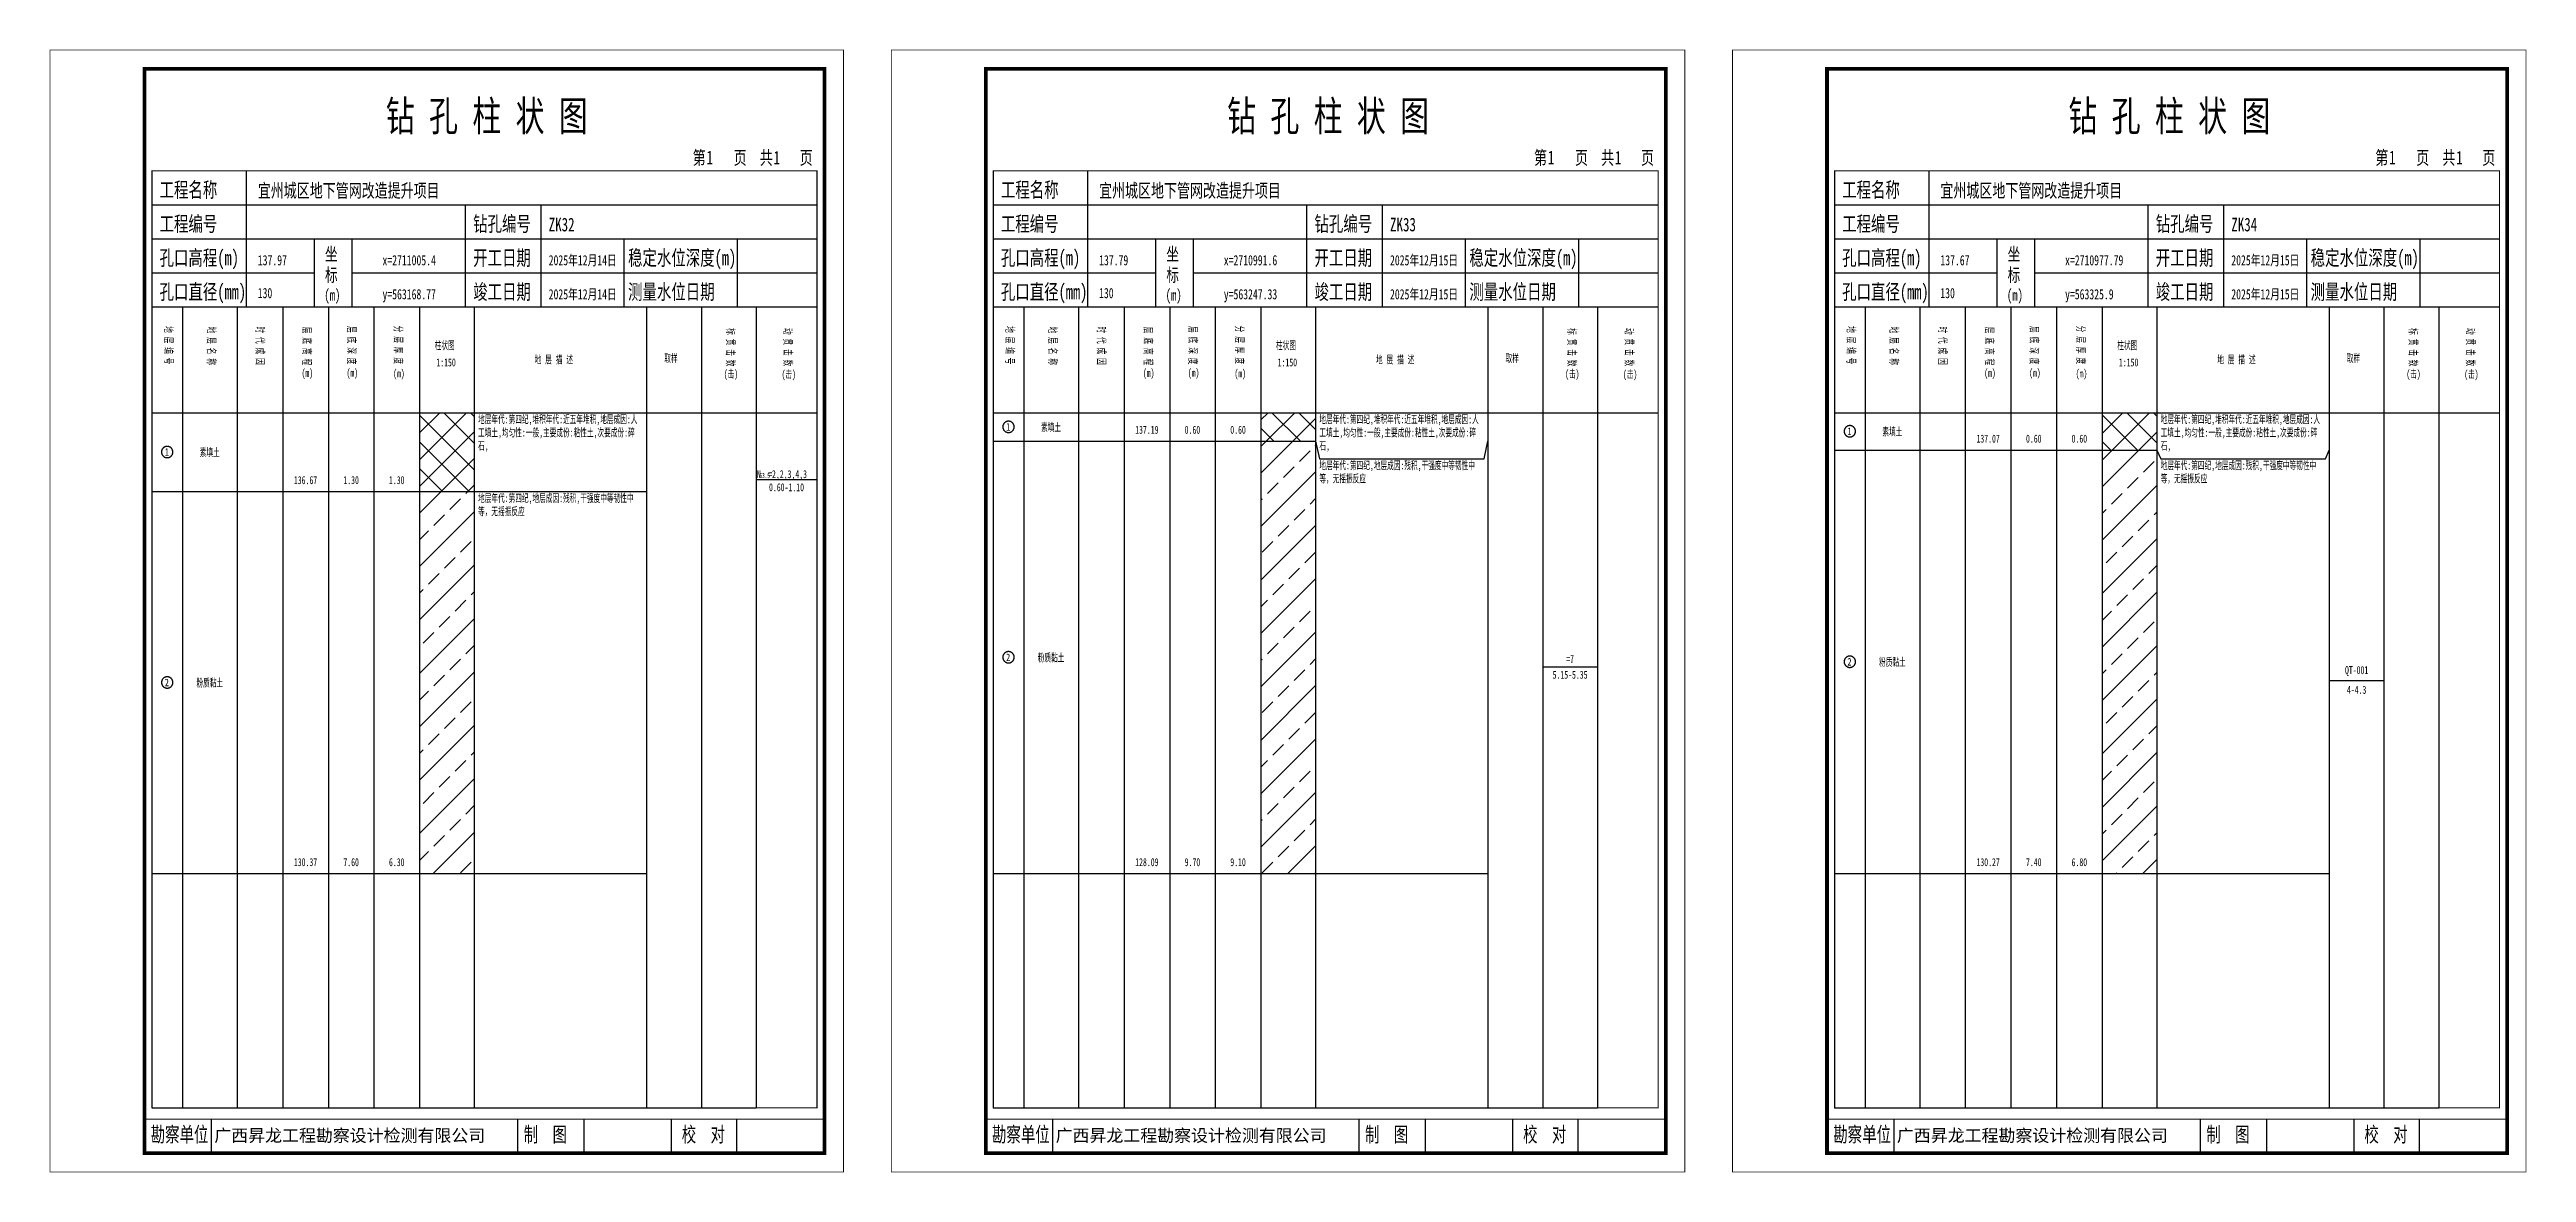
# Model space of a CAD drawing. Header units: millimetres. Extents: x 0 to 2711117, y 0 to 567555.
# Drawn here: x 65470 to 66125, y 0 to 297 of the extents above; entities that cross this region are included whole.
import ezdxf
from ezdxf.enums import TextEntityAlignment as Align

# ---------------------------------------------------------------- set-up
doc = ezdxf.new("R2010")
doc.units = ezdxf.units.MM
doc.layers.add('GICAD_POU_TEXTS', color=7, linetype='Continuous')
doc.layers.add('勘察点图例', color=7, linetype='Continuous')
doc.styles.add('HEAD_FONT', font='simfang.ttf', dxfattribs={"width": 0.6})
doc.styles.add('HEAD_FONT2', font='simfang.ttf', dxfattribs={"width": 0.6})
doc.styles.add('HT', font='simhei.ttf')
doc.styles.add('LZ_FONT', font='simfang.ttf', dxfattribs={"width": 0.7, "height": 8})
doc.styles.add('成果图图块', font='simfang.ttf', dxfattribs={"height": 2.5})
doc.styles.add('成果图表体', font='simfang.ttf', dxfattribs={"width": 0.6, "height": 2.1})
pattern_1 = [(45, (0, 0), (-3.5355339, 3.5355339), []), (135, (0, 0), (-3.5355339, -3.5355339), [])]
pattern_2 = [(45, (0, 0), (-7.0710678, 7.0710678), []), (45, (7.071, 0), (-7.0710678, 7.0710678), [4, -2])]

# ---------------------------------------------------------------- blocks, each defined once
blk = doc.blocks.new('ZK32')
for p, q in [((52, 229), (52, 265)), ((27, 256), (203, 256)), ((110, 229), (110, 256)), ((130, 229), (130, 256)), ((27, 247), (203, 247)), ((70, 229), (70, 247)), ((80, 229), (80, 247)), ((152, 229), (152, 247)), ((182, 229), (182, 247)), ((27, 238), (70, 238)), ((80, 238), (203, 238)), ((27, 229), (35.05, 229)), ((35.05, 229), (35.05, 17)), ((35.05, 229), (49.53, 229)), ((49.53, 229), (49.53, 17)), ((49.53, 229), (61.6, 229)), ((61.6, 229), (61.6, 17)), ((61.6, 229), (73.68, 229)), ((73.68, 229), (73.68, 17)), ((73.68, 229), (85.75, 229)), ((85.75, 229), (85.75, 17)), ((85.75, 229), (97.82, 229)), ((97.82, 229), (97.82, 17)), ((97.82, 229), (112.3, 229)), ((112.3, 229), (112.3, 17)), ((112.3, 229), (157.93, 229)), ((157.93, 229), (157.93, 17)), ((157.93, 229), (172.42, 229)), ((172.42, 229), (172.42, 17)), ((172.42, 229), (186.9, 229)), ((186.9, 229), (186.9, 17)), ((186.9, 229), (203, 229)), ((27, 201), (203, 201)), ((27, 17), (35.05, 17)), ((35.05, 17), (49.53, 17)), ((42.74, 4.95), (42.74, 13.95)), ((42.74, 4.95), (42.74, 13.95)), ((49.53, 17), (61.6, 17)), ((61.6, 17), (73.68, 17)), ((73.68, 17), (85.75, 17)), ((85.75, 17), (97.82, 17)), ((97.82, 17), (112.3, 17)), ((112.3, 17), (157.93, 17)), ((123.83, 4.95), (123.83, 13.95)), ((141.38, 4.95), (141.38, 13.95)), ((157.93, 17), (172.42, 17)), ((164.48, 4.95), (164.48, 13.95)), ((172.42, 17), (186.9, 17)), ((181.84, 4.95), (181.84, 13.95)), ((181.84, 4.95), (181.84, 13.95))]:
    blk.add_line(p, q)
for points, const_width in [([(0, 0), (210, 0), (210, 297), (0, 297)], 0.25), ([(25, 5), (205, 5), (205, 292), (25, 292)], 1), ([(27, 265), (203, 265), (203, 17), (27, 17)], 0.3)]:
    blk.add_lwpolyline(points, close=True, dxfattribs=dict(const_width=const_width))
at = {"const_width": 0.3}
for points in [[(27, 229), (203, 229)], [(25, 14), (205, 14)]]:
    blk.add_lwpolyline(points, dxfattribs=at)
at = {"style": 'LZ_FONT', "width": 0.7}
for s, height, p in [('钻 孔 柱 状 图', 8, (88.9, 275.54)), ('第', 3.6, (170.12, 266.7)), ('1', 3.6, (173.78, 266.75)), ('页', 3.6, (180.96, 266.7)), ('共', 3.6, (187.88, 266.7)), ('1', 3.6, (191.54, 266.7)), ('页', 3.6, (198.44, 266.7)), ('工程名称', 4, (29, 258)), ('宜州城区地下管网改造提升项目', 3.6, (55, 258)), ('工程编号', 4, (29, 249)), ('钻孔编号', 4, (112, 249)), ('ZK32', 3.6, (132, 249)), ('孔口高程(m)', 4, (29, 240)), ('137.97', 2.7, (55, 240)), ('坐', 3.5, (72.79, 241.24)), ('x=2711005.4', 2.7, (88, 240)), ('开工日期', 4, (112, 240)), ('2025年12月14日', 2.7, (132, 240)), ('稳定水位深度(m)', 4, (153, 240)), ('标', 3.5, (72.79, 235.7)), ('孔口直径(mm)', 4, (29, 231)), ('130', 2.7, (54.98, 231.31)), ('(m) ', 3, (72.59, 230.65)), ('y=563168.77', 2.7, (88, 231)), ('竣工日期', 4, (112, 231)), ('2025年12月14日', 2.7, (132, 231)), ('测量水位日期', 4, (153, 231)), ('勘察单位', 4, (26.65, 7.95)), ('制  图', 4, (125.4, 7.95)), ('校  对', 4, (167.22, 7.95))]:
    blk.add_text(s, height=height, dxfattribs=at).set_placement(p)
at = {"style": 'HT'}
blk.add_text('广西昇龙工程勘察设计检测有限公司', height=3.2865, dxfattribs=at).set_placement((43.48, 8.02))
at = {"char_height": 2.1, "width": 22.806, "attachment_point": 1, "rotation": 270, "style": 'HEAD_FONT'}
for s, insert in [('地 层 编 号', (32.46, 223.92)), ('地 层 名 称', (43.79, 223.76)), ('时 代 成 因', (56.67, 223.83)), ('层 底 高 程', (69.07, 223.71)), ('层 底 深 度', (80.9, 223.91)), ('分 层 厚 度', (93.26, 224.01)), ('标 贯 击 数', (181.21, 223.37)), ('动 贯 击 数', (196.38, 223.43))]:
    blk.add_mtext(s, dxfattribs=dict(at, insert=insert))
at = {"char_height": 2.1, "attachment_point": 1}
for s, insert, width, style in [('柱状图', (101.82, 219.87), 7.855, 'HEAD_FONT2'), ('地 层 描 述', (128.29, 216.11), 22.0781, 'HEAD_FONT2'), ('取样', (162.58, 216.44), 7.855, 'HEAD_FONT2'), ('(m)', (66.58, 212.56), 4.7944, 'HEAD_FONT'), ('(m)', (78.47, 212.61), 4.7944, 'HEAD_FONT'), ('(m)', (90.81, 212.43), 4.7944, 'HEAD_FONT'), ('1:150', (102.26, 215.36), 6.9223, 'HEAD_FONT2'), ('(击)', (178.33, 212.31), 7.855, 'HEAD_FONT2'), ('(击)', (193.64, 212.22), 7.855, 'HEAD_FONT2')]:
    blk.add_mtext(s, dxfattribs=dict(at, insert=insert, width=width, style=style))
blk = doc.blocks.new('ZK32_0')
at = {"color": 7}
blk.add_polyline3d([(-1.5, 0.02, 0), (-1.5, -0.06, 0), (-1.49, -0.13, 0), (-1.48, -0.2, 0), (-1.47, -0.28, 0), (-1.46, -0.35, 0), (-1.44, -0.42, 0), (-1.41, -0.49, 0), (-1.39, -0.56, 0), (-1.36, -0.63, 0), (-1.32, -0.69, 0), (-1.29, -0.76, 0), (-1.25, -0.82, 0), (-1.2, -0.88, 0), (-1.16, -0.94, 0), (-1.11, -0.99, 0), (-1.06, -1.04, 0), (-1.01, -1.1, 0), (-0.95, -1.14, 0), (-0.89, -1.19, 0), (-0.83, -1.23, 0), (-0.77, -1.27, 0), (-0.71, -1.31, 0), (-0.64, -1.34, 0), (-0.57, -1.37, 0), (-0.51, -1.4, 0), (-0.44, -1.42, 0), (-0.36, -1.44, 0), (-0.29, -1.46, 0), (-0.22, -1.47, 0), (-0.15, -1.48, 0), (-0.07, -1.48, 0), (0, -1.48, 0), (0.07, -1.48, 0), (0.15, -1.48, 0), (0.22, -1.47, 0), (0.29, -1.46, 0), (0.36, -1.44, 0), (0.44, -1.42, 0), (0.51, -1.4, 0), (0.57, -1.37, 0), (0.64, -1.34, 0), (0.71, -1.31, 0), (0.77, -1.27, 0), (0.83, -1.23, 0), (0.89, -1.19, 0), (0.95, -1.14, 0), (1.01, -1.1, 0), (1.06, -1.04, 0), (1.11, -0.99, 0), (1.16, -0.94, 0), (1.2, -0.88, 0), (1.25, -0.82, 0), (1.29, -0.76, 0), (1.32, -0.69, 0), (1.36, -0.63, 0), (1.39, -0.56, 0), (1.41, -0.49, 0), (1.44, -0.42, 0), (1.46, -0.35, 0), (1.47, -0.28, 0), (1.48, -0.2, 0), (1.49, -0.13, 0), (1.5, -0.06, 0), (1.5, 0.02, 0), (1.5, 0.09, 0), (1.49, 0.16, 0), (1.48, 0.24, 0), (1.47, 0.31, 0), (1.46, 0.38, 0), (1.44, 0.45, 0), (1.41, 0.52, 0), (1.39, 0.59, 0), (1.36, 0.66, 0), (1.32, 0.72, 0), (1.29, 0.79, 0), (1.25, 0.85, 0), (1.2, 0.91, 0), (1.16, 0.97, 0), (1.11, 1.02, 0), (1.06, 1.08, 0), (1.01, 1.13, 0), (0.95, 1.18, 0), (0.89, 1.22, 0), (0.83, 1.26, 0), (0.77, 1.3, 0), (0.71, 1.34, 0), (0.64, 1.37, 0), (0.57, 1.4, 0), (0.51, 1.43, 0), (0.44, 1.45, 0), (0.36, 1.47, 0), (0.29, 1.49, 0), (0.22, 1.5, 0), (0.15, 1.51, 0), (0.07, 1.51, 0), (0, 1.52, 0), (-0.07, 1.51, 0), (-0.15, 1.51, 0), (-0.22, 1.5, 0), (-0.29, 1.49, 0), (-0.36, 1.47, 0), (-0.44, 1.45, 0), (-0.51, 1.43, 0), (-0.57, 1.4, 0), (-0.64, 1.37, 0), (-0.71, 1.34, 0), (-0.77, 1.3, 0), (-0.83, 1.26, 0), (-0.89, 1.22, 0), (-0.95, 1.18, 0), (-1.01, 1.13, 0), (-1.06, 1.08, 0), (-1.11, 1.02, 0), (-1.16, 0.97, 0), (-1.2, 0.91, 0), (-1.25, 0.85, 0), (-1.29, 0.79, 0), (-1.32, 0.72, 0), (-1.36, 0.66, 0), (-1.39, 0.59, 0), (-1.41, 0.52, 0), (-1.44, 0.45, 0), (-1.46, 0.38, 0), (-1.47, 0.31, 0), (-1.48, 0.24, 0), (-1.49, 0.16, 0), (-1.5, 0.09, 0), (-1.5, 0.02, 0)], dxfattribs=at)
at = {"layer": 'GICAD_POU_TEXTS', "color": 7, "style": '成果图图块', "width": 0.7}
blk.add_text('1', height=2, dxfattribs=at).set_placement((-0.09, -0.99), align=Align.CENTER)
blk = doc.blocks.new('ZK32_1')
at = {"color": 7}
blk.add_polyline3d([(-1.5, 0.02, 0), (-1.5, -0.06, 0), (-1.49, -0.13, 0), (-1.48, -0.2, 0), (-1.47, -0.28, 0), (-1.46, -0.35, 0), (-1.44, -0.42, 0), (-1.41, -0.49, 0), (-1.39, -0.56, 0), (-1.36, -0.63, 0), (-1.32, -0.69, 0), (-1.29, -0.76, 0), (-1.25, -0.82, 0), (-1.2, -0.88, 0), (-1.16, -0.94, 0), (-1.11, -0.99, 0), (-1.06, -1.04, 0), (-1.01, -1.1, 0), (-0.95, -1.14, 0), (-0.89, -1.19, 0), (-0.83, -1.23, 0), (-0.77, -1.27, 0), (-0.71, -1.31, 0), (-0.64, -1.34, 0), (-0.57, -1.37, 0), (-0.51, -1.4, 0), (-0.44, -1.42, 0), (-0.36, -1.44, 0), (-0.29, -1.46, 0), (-0.22, -1.47, 0), (-0.15, -1.48, 0), (-0.07, -1.48, 0), (0, -1.48, 0), (0.07, -1.48, 0), (0.15, -1.48, 0), (0.22, -1.47, 0), (0.29, -1.46, 0), (0.36, -1.44, 0), (0.44, -1.42, 0), (0.51, -1.4, 0), (0.57, -1.37, 0), (0.64, -1.34, 0), (0.71, -1.31, 0), (0.77, -1.27, 0), (0.83, -1.23, 0), (0.89, -1.19, 0), (0.95, -1.14, 0), (1.01, -1.1, 0), (1.06, -1.04, 0), (1.11, -0.99, 0), (1.16, -0.94, 0), (1.2, -0.88, 0), (1.25, -0.82, 0), (1.29, -0.76, 0), (1.32, -0.69, 0), (1.36, -0.63, 0), (1.39, -0.56, 0), (1.41, -0.49, 0), (1.44, -0.42, 0), (1.46, -0.35, 0), (1.47, -0.28, 0), (1.48, -0.2, 0), (1.49, -0.13, 0), (1.5, -0.06, 0), (1.5, 0.02, 0), (1.5, 0.09, 0), (1.49, 0.16, 0), (1.48, 0.24, 0), (1.47, 0.31, 0), (1.46, 0.38, 0), (1.44, 0.45, 0), (1.41, 0.52, 0), (1.39, 0.59, 0), (1.36, 0.66, 0), (1.32, 0.72, 0), (1.29, 0.79, 0), (1.25, 0.85, 0), (1.2, 0.91, 0), (1.16, 0.97, 0), (1.11, 1.02, 0), (1.06, 1.08, 0), (1.01, 1.13, 0), (0.95, 1.18, 0), (0.89, 1.22, 0), (0.83, 1.26, 0), (0.77, 1.3, 0), (0.71, 1.34, 0), (0.64, 1.37, 0), (0.57, 1.4, 0), (0.51, 1.43, 0), (0.44, 1.45, 0), (0.36, 1.47, 0), (0.29, 1.49, 0), (0.22, 1.5, 0), (0.15, 1.51, 0), (0.07, 1.51, 0), (0, 1.52, 0), (-0.07, 1.51, 0), (-0.15, 1.51, 0), (-0.22, 1.5, 0), (-0.29, 1.49, 0), (-0.36, 1.47, 0), (-0.44, 1.45, 0), (-0.51, 1.43, 0), (-0.57, 1.4, 0), (-0.64, 1.37, 0), (-0.71, 1.34, 0), (-0.77, 1.3, 0), (-0.83, 1.26, 0), (-0.89, 1.22, 0), (-0.95, 1.18, 0), (-1.01, 1.13, 0), (-1.06, 1.08, 0), (-1.11, 1.02, 0), (-1.16, 0.97, 0), (-1.2, 0.91, 0), (-1.25, 0.85, 0), (-1.29, 0.79, 0), (-1.32, 0.72, 0), (-1.36, 0.66, 0), (-1.39, 0.59, 0), (-1.41, 0.52, 0), (-1.44, 0.45, 0), (-1.46, 0.38, 0), (-1.47, 0.31, 0), (-1.48, 0.24, 0), (-1.49, 0.16, 0), (-1.5, 0.09, 0), (-1.5, 0.02, 0)], dxfattribs=at)
at = {"layer": 'GICAD_POU_TEXTS', "color": 7, "style": '成果图图块', "width": 0.7}
blk.add_text('2', height=2, dxfattribs=at).set_placement((-0.09, -0.99), align=Align.CENTER)
blk = doc.blocks.new('ZK33')
for p, q in [((52, 229), (52, 265)), ((27, 256), (203, 256)), ((110, 229), (110, 256)), ((130, 229), (130, 256)), ((27, 247), (203, 247)), ((70, 229), (70, 247)), ((80, 229), (80, 247)), ((152, 229), (152, 247)), ((182, 229), (182, 247)), ((27, 238), (70, 238)), ((80, 238), (203, 238)), ((27, 229), (35.05, 229)), ((35.05, 229), (35.05, 17)), ((35.05, 229), (49.53, 229)), ((49.53, 229), (49.53, 17)), ((49.53, 229), (61.6, 229)), ((61.6, 229), (61.6, 17)), ((61.6, 229), (73.68, 229)), ((73.68, 229), (73.68, 17)), ((73.68, 229), (85.75, 229)), ((85.75, 229), (85.75, 17)), ((85.75, 229), (97.82, 229)), ((97.82, 229), (97.82, 17)), ((97.82, 229), (112.3, 229)), ((112.3, 229), (112.3, 17)), ((112.3, 229), (157.93, 229)), ((157.93, 229), (157.93, 17)), ((157.93, 229), (172.42, 229)), ((172.42, 229), (172.42, 17)), ((172.42, 229), (186.9, 229)), ((186.9, 229), (186.9, 17)), ((186.9, 229), (203, 229)), ((27, 201), (203, 201)), ((27, 17), (35.05, 17)), ((35.05, 17), (49.53, 17)), ((42.74, 4.95), (42.74, 13.95)), ((42.74, 4.95), (42.74, 13.95)), ((49.53, 17), (61.6, 17)), ((61.6, 17), (73.68, 17)), ((73.68, 17), (85.75, 17)), ((85.75, 17), (97.82, 17)), ((97.82, 17), (112.3, 17)), ((112.3, 17), (157.93, 17)), ((123.83, 4.95), (123.83, 13.95)), ((141.38, 4.95), (141.38, 13.95)), ((157.93, 17), (172.42, 17)), ((164.48, 4.95), (164.48, 13.95)), ((172.42, 17), (186.9, 17)), ((181.84, 4.95), (181.84, 13.95)), ((181.84, 4.95), (181.84, 13.95))]:
    blk.add_line(p, q)
for points, const_width in [([(0, 0), (210, 0), (210, 297), (0, 297)], 0.25), ([(25, 5), (205, 5), (205, 292), (25, 292)], 1), ([(27, 265), (203, 265), (203, 17), (27, 17)], 0.3)]:
    blk.add_lwpolyline(points, close=True, dxfattribs=dict(const_width=const_width))
at = {"const_width": 0.3}
for points in [[(27, 229), (203, 229)], [(25, 14), (205, 14)]]:
    blk.add_lwpolyline(points, dxfattribs=at)
at = {"style": 'LZ_FONT', "width": 0.7}
for s, height, p in [('钻 孔 柱 状 图', 8, (88.9, 275.54)), ('第', 3.6, (170.12, 266.7)), ('1', 3.6, (173.78, 266.75)), ('页', 3.6, (180.96, 266.7)), ('共', 3.6, (187.88, 266.7)), ('1', 3.6, (191.54, 266.7)), ('页', 3.6, (198.44, 266.7)), ('工程名称', 4, (29, 258)), ('宜州城区地下管网改造提升项目', 3.6, (55, 258)), ('工程编号', 4, (29, 249)), ('钻孔编号', 4, (112, 249)), ('ZK33', 3.6, (132, 249)), ('孔口高程(m)', 4, (29, 240)), ('137.79', 2.7, (55, 240)), ('坐', 3.5, (72.79, 241.24)), ('x=2710991.6', 2.7, (88, 240)), ('开工日期', 4, (112, 240)), ('2025年12月15日', 2.7, (132, 240)), ('稳定水位深度(m)', 4, (153, 240)), ('标', 3.5, (72.79, 235.7)), ('孔口直径(mm)', 4, (29, 231)), ('130', 2.7, (54.98, 231.31)), ('(m) ', 3, (72.59, 230.65)), ('y=563247.33', 2.7, (88, 231)), ('竣工日期', 4, (112, 231)), ('2025年12月15日', 2.7, (132, 231)), ('测量水位日期', 4, (153, 231)), ('勘察单位', 4, (26.65, 7.95)), ('制  图', 4, (125.4, 7.95)), ('校  对', 4, (167.22, 7.95))]:
    blk.add_text(s, height=height, dxfattribs=at).set_placement(p)
at = {"style": 'HT'}
blk.add_text('广西昇龙工程勘察设计检测有限公司', height=3.2865, dxfattribs=at).set_placement((43.48, 8.02))
at = {"char_height": 2.1, "width": 22.806, "attachment_point": 1, "rotation": 270, "style": 'HEAD_FONT'}
for s, insert in [('地 层 编 号', (32.46, 223.92)), ('地 层 名 称', (43.79, 223.76)), ('时 代 成 因', (56.67, 223.83)), ('层 底 高 程', (69.07, 223.71)), ('层 底 深 度', (80.9, 223.91)), ('分 层 厚 度', (93.26, 224.01)), ('标 贯 击 数', (181.21, 223.37)), ('动 贯 击 数', (196.38, 223.43))]:
    blk.add_mtext(s, dxfattribs=dict(at, insert=insert))
at = {"char_height": 2.1, "attachment_point": 1}
for s, insert, width, style in [('柱状图', (101.82, 219.87), 7.855, 'HEAD_FONT2'), ('地 层 描 述', (128.29, 216.11), 22.0781, 'HEAD_FONT2'), ('取样', (162.58, 216.44), 7.855, 'HEAD_FONT2'), ('(m)', (66.58, 212.56), 4.7944, 'HEAD_FONT'), ('(m)', (78.47, 212.61), 4.7944, 'HEAD_FONT'), ('(m)', (90.81, 212.43), 4.7944, 'HEAD_FONT'), ('1:150', (102.26, 215.36), 6.9223, 'HEAD_FONT2'), ('(击)', (178.33, 212.31), 7.855, 'HEAD_FONT2'), ('(击)', (193.64, 212.22), 7.855, 'HEAD_FONT2')]:
    blk.add_mtext(s, dxfattribs=dict(at, insert=insert, width=width, style=style))
blk = doc.blocks.new('ZK33_0')
at = {"color": 7}
blk.add_polyline3d([(-1.5, 0.02, 0), (-1.5, -0.06, 0), (-1.49, -0.13, 0), (-1.48, -0.2, 0), (-1.47, -0.28, 0), (-1.46, -0.35, 0), (-1.44, -0.42, 0), (-1.41, -0.49, 0), (-1.39, -0.56, 0), (-1.36, -0.63, 0), (-1.32, -0.69, 0), (-1.29, -0.76, 0), (-1.25, -0.82, 0), (-1.2, -0.88, 0), (-1.16, -0.94, 0), (-1.11, -0.99, 0), (-1.06, -1.04, 0), (-1.01, -1.1, 0), (-0.95, -1.14, 0), (-0.89, -1.19, 0), (-0.83, -1.23, 0), (-0.77, -1.27, 0), (-0.71, -1.31, 0), (-0.64, -1.34, 0), (-0.57, -1.37, 0), (-0.51, -1.4, 0), (-0.44, -1.42, 0), (-0.36, -1.44, 0), (-0.29, -1.46, 0), (-0.22, -1.47, 0), (-0.15, -1.48, 0), (-0.07, -1.48, 0), (0, -1.48, 0), (0.07, -1.48, 0), (0.15, -1.48, 0), (0.22, -1.47, 0), (0.29, -1.46, 0), (0.36, -1.44, 0), (0.44, -1.42, 0), (0.51, -1.4, 0), (0.57, -1.37, 0), (0.64, -1.34, 0), (0.71, -1.31, 0), (0.77, -1.27, 0), (0.83, -1.23, 0), (0.89, -1.19, 0), (0.95, -1.14, 0), (1.01, -1.1, 0), (1.06, -1.04, 0), (1.11, -0.99, 0), (1.16, -0.94, 0), (1.2, -0.88, 0), (1.25, -0.82, 0), (1.29, -0.76, 0), (1.32, -0.69, 0), (1.36, -0.63, 0), (1.39, -0.56, 0), (1.41, -0.49, 0), (1.44, -0.42, 0), (1.46, -0.35, 0), (1.47, -0.28, 0), (1.48, -0.2, 0), (1.49, -0.13, 0), (1.5, -0.06, 0), (1.5, 0.02, 0), (1.5, 0.09, 0), (1.49, 0.16, 0), (1.48, 0.24, 0), (1.47, 0.31, 0), (1.46, 0.38, 0), (1.44, 0.45, 0), (1.41, 0.52, 0), (1.39, 0.59, 0), (1.36, 0.66, 0), (1.32, 0.72, 0), (1.29, 0.79, 0), (1.25, 0.85, 0), (1.2, 0.91, 0), (1.16, 0.97, 0), (1.11, 1.02, 0), (1.06, 1.08, 0), (1.01, 1.13, 0), (0.95, 1.18, 0), (0.89, 1.22, 0), (0.83, 1.26, 0), (0.77, 1.3, 0), (0.71, 1.34, 0), (0.64, 1.37, 0), (0.57, 1.4, 0), (0.51, 1.43, 0), (0.44, 1.45, 0), (0.36, 1.47, 0), (0.29, 1.49, 0), (0.22, 1.5, 0), (0.15, 1.51, 0), (0.07, 1.51, 0), (0, 1.52, 0), (-0.07, 1.51, 0), (-0.15, 1.51, 0), (-0.22, 1.5, 0), (-0.29, 1.49, 0), (-0.36, 1.47, 0), (-0.44, 1.45, 0), (-0.51, 1.43, 0), (-0.57, 1.4, 0), (-0.64, 1.37, 0), (-0.71, 1.34, 0), (-0.77, 1.3, 0), (-0.83, 1.26, 0), (-0.89, 1.22, 0), (-0.95, 1.18, 0), (-1.01, 1.13, 0), (-1.06, 1.08, 0), (-1.11, 1.02, 0), (-1.16, 0.97, 0), (-1.2, 0.91, 0), (-1.25, 0.85, 0), (-1.29, 0.79, 0), (-1.32, 0.72, 0), (-1.36, 0.66, 0), (-1.39, 0.59, 0), (-1.41, 0.52, 0), (-1.44, 0.45, 0), (-1.46, 0.38, 0), (-1.47, 0.31, 0), (-1.48, 0.24, 0), (-1.49, 0.16, 0), (-1.5, 0.09, 0), (-1.5, 0.02, 0)], dxfattribs=at)
at = {"layer": 'GICAD_POU_TEXTS', "color": 7, "style": '成果图图块', "width": 0.7}
blk.add_text('1', height=2, dxfattribs=at).set_placement((-0.09, -0.99), align=Align.CENTER)
blk = doc.blocks.new('ZK33_1')
at = {"color": 7}
blk.add_polyline3d([(-1.5, 0.02, 0), (-1.5, -0.06, 0), (-1.49, -0.13, 0), (-1.48, -0.2, 0), (-1.47, -0.28, 0), (-1.46, -0.35, 0), (-1.44, -0.42, 0), (-1.41, -0.49, 0), (-1.39, -0.56, 0), (-1.36, -0.63, 0), (-1.32, -0.69, 0), (-1.29, -0.76, 0), (-1.25, -0.82, 0), (-1.2, -0.88, 0), (-1.16, -0.94, 0), (-1.11, -0.99, 0), (-1.06, -1.04, 0), (-1.01, -1.1, 0), (-0.95, -1.14, 0), (-0.89, -1.19, 0), (-0.83, -1.23, 0), (-0.77, -1.27, 0), (-0.71, -1.31, 0), (-0.64, -1.34, 0), (-0.57, -1.37, 0), (-0.51, -1.4, 0), (-0.44, -1.42, 0), (-0.36, -1.44, 0), (-0.29, -1.46, 0), (-0.22, -1.47, 0), (-0.15, -1.48, 0), (-0.07, -1.48, 0), (0, -1.48, 0), (0.07, -1.48, 0), (0.15, -1.48, 0), (0.22, -1.47, 0), (0.29, -1.46, 0), (0.36, -1.44, 0), (0.44, -1.42, 0), (0.51, -1.4, 0), (0.57, -1.37, 0), (0.64, -1.34, 0), (0.71, -1.31, 0), (0.77, -1.27, 0), (0.83, -1.23, 0), (0.89, -1.19, 0), (0.95, -1.14, 0), (1.01, -1.1, 0), (1.06, -1.04, 0), (1.11, -0.99, 0), (1.16, -0.94, 0), (1.2, -0.88, 0), (1.25, -0.82, 0), (1.29, -0.76, 0), (1.32, -0.69, 0), (1.36, -0.63, 0), (1.39, -0.56, 0), (1.41, -0.49, 0), (1.44, -0.42, 0), (1.46, -0.35, 0), (1.47, -0.28, 0), (1.48, -0.2, 0), (1.49, -0.13, 0), (1.5, -0.06, 0), (1.5, 0.02, 0), (1.5, 0.09, 0), (1.49, 0.16, 0), (1.48, 0.24, 0), (1.47, 0.31, 0), (1.46, 0.38, 0), (1.44, 0.45, 0), (1.41, 0.52, 0), (1.39, 0.59, 0), (1.36, 0.66, 0), (1.32, 0.72, 0), (1.29, 0.79, 0), (1.25, 0.85, 0), (1.2, 0.91, 0), (1.16, 0.97, 0), (1.11, 1.02, 0), (1.06, 1.08, 0), (1.01, 1.13, 0), (0.95, 1.18, 0), (0.89, 1.22, 0), (0.83, 1.26, 0), (0.77, 1.3, 0), (0.71, 1.34, 0), (0.64, 1.37, 0), (0.57, 1.4, 0), (0.51, 1.43, 0), (0.44, 1.45, 0), (0.36, 1.47, 0), (0.29, 1.49, 0), (0.22, 1.5, 0), (0.15, 1.51, 0), (0.07, 1.51, 0), (0, 1.52, 0), (-0.07, 1.51, 0), (-0.15, 1.51, 0), (-0.22, 1.5, 0), (-0.29, 1.49, 0), (-0.36, 1.47, 0), (-0.44, 1.45, 0), (-0.51, 1.43, 0), (-0.57, 1.4, 0), (-0.64, 1.37, 0), (-0.71, 1.34, 0), (-0.77, 1.3, 0), (-0.83, 1.26, 0), (-0.89, 1.22, 0), (-0.95, 1.18, 0), (-1.01, 1.13, 0), (-1.06, 1.08, 0), (-1.11, 1.02, 0), (-1.16, 0.97, 0), (-1.2, 0.91, 0), (-1.25, 0.85, 0), (-1.29, 0.79, 0), (-1.32, 0.72, 0), (-1.36, 0.66, 0), (-1.39, 0.59, 0), (-1.41, 0.52, 0), (-1.44, 0.45, 0), (-1.46, 0.38, 0), (-1.47, 0.31, 0), (-1.48, 0.24, 0), (-1.49, 0.16, 0), (-1.5, 0.09, 0), (-1.5, 0.02, 0)], dxfattribs=at)
at = {"layer": 'GICAD_POU_TEXTS', "color": 7, "style": '成果图图块', "width": 0.7}
blk.add_text('2', height=2, dxfattribs=at).set_placement((-0.09, -0.99), align=Align.CENTER)
blk = doc.blocks.new('ZK34')
for p, q in [((52, 229), (52, 265)), ((27, 256), (203, 256)), ((110, 229), (110, 256)), ((130, 229), (130, 256)), ((27, 247), (203, 247)), ((70, 229), (70, 247)), ((80, 229), (80, 247)), ((152, 229), (152, 247)), ((182, 229), (182, 247)), ((27, 238), (70, 238)), ((80, 238), (203, 238)), ((27, 229), (35.05, 229)), ((35.05, 229), (35.05, 17)), ((35.05, 229), (49.53, 229)), ((49.53, 229), (49.53, 17)), ((49.53, 229), (61.6, 229)), ((61.6, 229), (61.6, 17)), ((61.6, 229), (73.68, 229)), ((73.68, 229), (73.68, 17)), ((73.68, 229), (85.75, 229)), ((85.75, 229), (85.75, 17)), ((85.75, 229), (97.82, 229)), ((97.82, 229), (97.82, 17)), ((97.82, 229), (112.3, 229)), ((112.3, 229), (112.3, 17)), ((112.3, 229), (157.93, 229)), ((157.93, 229), (157.93, 17)), ((157.93, 229), (172.42, 229)), ((172.42, 229), (172.42, 17)), ((172.42, 229), (186.9, 229)), ((186.9, 229), (186.9, 17)), ((186.9, 229), (203, 229)), ((27, 201), (203, 201)), ((27, 17), (35.05, 17)), ((35.05, 17), (49.53, 17)), ((42.74, 4.95), (42.74, 13.95)), ((42.74, 4.95), (42.74, 13.95)), ((49.53, 17), (61.6, 17)), ((61.6, 17), (73.68, 17)), ((73.68, 17), (85.75, 17)), ((85.75, 17), (97.82, 17)), ((97.82, 17), (112.3, 17)), ((112.3, 17), (157.93, 17)), ((123.83, 4.95), (123.83, 13.95)), ((141.38, 4.95), (141.38, 13.95)), ((157.93, 17), (172.42, 17)), ((164.48, 4.95), (164.48, 13.95)), ((172.42, 17), (186.9, 17)), ((181.84, 4.95), (181.84, 13.95)), ((181.84, 4.95), (181.84, 13.95))]:
    blk.add_line(p, q)
for points, const_width in [([(0, 0), (210, 0), (210, 297), (0, 297)], 0.25), ([(25, 5), (205, 5), (205, 292), (25, 292)], 1), ([(27, 265), (203, 265), (203, 17), (27, 17)], 0.3)]:
    blk.add_lwpolyline(points, close=True, dxfattribs=dict(const_width=const_width))
at = {"const_width": 0.3}
for points in [[(27, 229), (203, 229)], [(25, 14), (205, 14)]]:
    blk.add_lwpolyline(points, dxfattribs=at)
at = {"style": 'LZ_FONT', "width": 0.7}
for s, height, p in [('钻 孔 柱 状 图', 8, (88.9, 275.54)), ('第', 3.6, (170.12, 266.7)), ('1', 3.6, (173.78, 266.75)), ('页', 3.6, (180.96, 266.7)), ('共', 3.6, (187.88, 266.7)), ('1', 3.6, (191.54, 266.7)), ('页', 3.6, (198.44, 266.7)), ('工程名称', 4, (29, 258)), ('宜州城区地下管网改造提升项目', 3.6, (55, 258)), ('工程编号', 4, (29, 249)), ('钻孔编号', 4, (112, 249)), ('ZK34', 3.6, (132, 249)), ('孔口高程(m)', 4, (29, 240)), ('137.67', 2.7, (55, 240)), ('坐', 3.5, (72.79, 241.24)), ('x=2710977.79', 2.7, (88, 240)), ('开工日期', 4, (112, 240)), ('2025年12月15日', 2.7, (132, 240)), ('稳定水位深度(m)', 4, (153, 240)), ('标', 3.5, (72.79, 235.7)), ('孔口直径(mm)', 4, (29, 231)), ('130', 2.7, (54.98, 231.31)), ('(m) ', 3, (72.59, 230.65)), ('y=563325.9', 2.7, (88, 231)), ('竣工日期', 4, (112, 231)), ('2025年12月15日', 2.7, (132, 231)), ('测量水位日期', 4, (153, 231)), ('勘察单位', 4, (26.65, 7.95)), ('制  图', 4, (125.4, 7.95)), ('校  对', 4, (167.22, 7.95))]:
    blk.add_text(s, height=height, dxfattribs=at).set_placement(p)
at = {"style": 'HT'}
blk.add_text('广西昇龙工程勘察设计检测有限公司', height=3.2865, dxfattribs=at).set_placement((43.48, 8.02))
at = {"char_height": 2.1, "width": 22.806, "attachment_point": 1, "rotation": 270, "style": 'HEAD_FONT'}
for s, insert in [('地 层 编 号', (32.46, 223.92)), ('地 层 名 称', (43.79, 223.76)), ('时 代 成 因', (56.67, 223.83)), ('层 底 高 程', (69.07, 223.71)), ('层 底 深 度', (80.9, 223.91)), ('分 层 厚 度', (93.26, 224.01)), ('标 贯 击 数', (181.21, 223.37)), ('动 贯 击 数', (196.38, 223.43))]:
    blk.add_mtext(s, dxfattribs=dict(at, insert=insert))
at = {"char_height": 2.1, "attachment_point": 1}
for s, insert, width, style in [('柱状图', (101.82, 219.87), 7.855, 'HEAD_FONT2'), ('地 层 描 述', (128.29, 216.11), 22.0781, 'HEAD_FONT2'), ('取样', (162.58, 216.44), 7.855, 'HEAD_FONT2'), ('(m)', (66.58, 212.56), 4.7944, 'HEAD_FONT'), ('(m)', (78.47, 212.61), 4.7944, 'HEAD_FONT'), ('(m)', (90.81, 212.43), 4.7944, 'HEAD_FONT'), ('1:150', (102.26, 215.36), 6.9223, 'HEAD_FONT2'), ('(击)', (178.33, 212.31), 7.855, 'HEAD_FONT2'), ('(击)', (193.64, 212.22), 7.855, 'HEAD_FONT2')]:
    blk.add_mtext(s, dxfattribs=dict(at, insert=insert, width=width, style=style))
blk = doc.blocks.new('ZK34_0')
at = {"color": 7}
blk.add_polyline3d([(-1.5, 0.02, 0), (-1.5, -0.06, 0), (-1.49, -0.13, 0), (-1.48, -0.2, 0), (-1.47, -0.28, 0), (-1.46, -0.35, 0), (-1.44, -0.42, 0), (-1.41, -0.49, 0), (-1.39, -0.56, 0), (-1.36, -0.63, 0), (-1.32, -0.69, 0), (-1.29, -0.76, 0), (-1.25, -0.82, 0), (-1.2, -0.88, 0), (-1.16, -0.94, 0), (-1.11, -0.99, 0), (-1.06, -1.04, 0), (-1.01, -1.1, 0), (-0.95, -1.14, 0), (-0.89, -1.19, 0), (-0.83, -1.23, 0), (-0.77, -1.27, 0), (-0.71, -1.31, 0), (-0.64, -1.34, 0), (-0.57, -1.37, 0), (-0.51, -1.4, 0), (-0.44, -1.42, 0), (-0.36, -1.44, 0), (-0.29, -1.46, 0), (-0.22, -1.47, 0), (-0.15, -1.48, 0), (-0.07, -1.48, 0), (0, -1.48, 0), (0.07, -1.48, 0), (0.15, -1.48, 0), (0.22, -1.47, 0), (0.29, -1.46, 0), (0.36, -1.44, 0), (0.44, -1.42, 0), (0.51, -1.4, 0), (0.57, -1.37, 0), (0.64, -1.34, 0), (0.71, -1.31, 0), (0.77, -1.27, 0), (0.83, -1.23, 0), (0.89, -1.19, 0), (0.95, -1.14, 0), (1.01, -1.1, 0), (1.06, -1.04, 0), (1.11, -0.99, 0), (1.16, -0.94, 0), (1.2, -0.88, 0), (1.25, -0.82, 0), (1.29, -0.76, 0), (1.32, -0.69, 0), (1.36, -0.63, 0), (1.39, -0.56, 0), (1.41, -0.49, 0), (1.44, -0.42, 0), (1.46, -0.35, 0), (1.47, -0.28, 0), (1.48, -0.2, 0), (1.49, -0.13, 0), (1.5, -0.06, 0), (1.5, 0.02, 0), (1.5, 0.09, 0), (1.49, 0.16, 0), (1.48, 0.24, 0), (1.47, 0.31, 0), (1.46, 0.38, 0), (1.44, 0.45, 0), (1.41, 0.52, 0), (1.39, 0.59, 0), (1.36, 0.66, 0), (1.32, 0.72, 0), (1.29, 0.79, 0), (1.25, 0.85, 0), (1.2, 0.91, 0), (1.16, 0.97, 0), (1.11, 1.02, 0), (1.06, 1.08, 0), (1.01, 1.13, 0), (0.95, 1.18, 0), (0.89, 1.22, 0), (0.83, 1.26, 0), (0.77, 1.3, 0), (0.71, 1.34, 0), (0.64, 1.37, 0), (0.57, 1.4, 0), (0.51, 1.43, 0), (0.44, 1.45, 0), (0.36, 1.47, 0), (0.29, 1.49, 0), (0.22, 1.5, 0), (0.15, 1.51, 0), (0.07, 1.51, 0), (0, 1.52, 0), (-0.07, 1.51, 0), (-0.15, 1.51, 0), (-0.22, 1.5, 0), (-0.29, 1.49, 0), (-0.36, 1.47, 0), (-0.44, 1.45, 0), (-0.51, 1.43, 0), (-0.57, 1.4, 0), (-0.64, 1.37, 0), (-0.71, 1.34, 0), (-0.77, 1.3, 0), (-0.83, 1.26, 0), (-0.89, 1.22, 0), (-0.95, 1.18, 0), (-1.01, 1.13, 0), (-1.06, 1.08, 0), (-1.11, 1.02, 0), (-1.16, 0.97, 0), (-1.2, 0.91, 0), (-1.25, 0.85, 0), (-1.29, 0.79, 0), (-1.32, 0.72, 0), (-1.36, 0.66, 0), (-1.39, 0.59, 0), (-1.41, 0.52, 0), (-1.44, 0.45, 0), (-1.46, 0.38, 0), (-1.47, 0.31, 0), (-1.48, 0.24, 0), (-1.49, 0.16, 0), (-1.5, 0.09, 0), (-1.5, 0.02, 0)], dxfattribs=at)
at = {"layer": 'GICAD_POU_TEXTS', "color": 7, "style": '成果图图块', "width": 0.7}
blk.add_text('1', height=2, dxfattribs=at).set_placement((-0.09, -0.99), align=Align.CENTER)
blk = doc.blocks.new('ZK34_1')
at = {"color": 7}
blk.add_polyline3d([(-1.5, 0.02, 0), (-1.5, -0.06, 0), (-1.49, -0.13, 0), (-1.48, -0.2, 0), (-1.47, -0.28, 0), (-1.46, -0.35, 0), (-1.44, -0.42, 0), (-1.41, -0.49, 0), (-1.39, -0.56, 0), (-1.36, -0.63, 0), (-1.32, -0.69, 0), (-1.29, -0.76, 0), (-1.25, -0.82, 0), (-1.2, -0.88, 0), (-1.16, -0.94, 0), (-1.11, -0.99, 0), (-1.06, -1.04, 0), (-1.01, -1.1, 0), (-0.95, -1.14, 0), (-0.89, -1.19, 0), (-0.83, -1.23, 0), (-0.77, -1.27, 0), (-0.71, -1.31, 0), (-0.64, -1.34, 0), (-0.57, -1.37, 0), (-0.51, -1.4, 0), (-0.44, -1.42, 0), (-0.36, -1.44, 0), (-0.29, -1.46, 0), (-0.22, -1.47, 0), (-0.15, -1.48, 0), (-0.07, -1.48, 0), (0, -1.48, 0), (0.07, -1.48, 0), (0.15, -1.48, 0), (0.22, -1.47, 0), (0.29, -1.46, 0), (0.36, -1.44, 0), (0.44, -1.42, 0), (0.51, -1.4, 0), (0.57, -1.37, 0), (0.64, -1.34, 0), (0.71, -1.31, 0), (0.77, -1.27, 0), (0.83, -1.23, 0), (0.89, -1.19, 0), (0.95, -1.14, 0), (1.01, -1.1, 0), (1.06, -1.04, 0), (1.11, -0.99, 0), (1.16, -0.94, 0), (1.2, -0.88, 0), (1.25, -0.82, 0), (1.29, -0.76, 0), (1.32, -0.69, 0), (1.36, -0.63, 0), (1.39, -0.56, 0), (1.41, -0.49, 0), (1.44, -0.42, 0), (1.46, -0.35, 0), (1.47, -0.28, 0), (1.48, -0.2, 0), (1.49, -0.13, 0), (1.5, -0.06, 0), (1.5, 0.02, 0), (1.5, 0.09, 0), (1.49, 0.16, 0), (1.48, 0.24, 0), (1.47, 0.31, 0), (1.46, 0.38, 0), (1.44, 0.45, 0), (1.41, 0.52, 0), (1.39, 0.59, 0), (1.36, 0.66, 0), (1.32, 0.72, 0), (1.29, 0.79, 0), (1.25, 0.85, 0), (1.2, 0.91, 0), (1.16, 0.97, 0), (1.11, 1.02, 0), (1.06, 1.08, 0), (1.01, 1.13, 0), (0.95, 1.18, 0), (0.89, 1.22, 0), (0.83, 1.26, 0), (0.77, 1.3, 0), (0.71, 1.34, 0), (0.64, 1.37, 0), (0.57, 1.4, 0), (0.51, 1.43, 0), (0.44, 1.45, 0), (0.36, 1.47, 0), (0.29, 1.49, 0), (0.22, 1.5, 0), (0.15, 1.51, 0), (0.07, 1.51, 0), (0, 1.52, 0), (-0.07, 1.51, 0), (-0.15, 1.51, 0), (-0.22, 1.5, 0), (-0.29, 1.49, 0), (-0.36, 1.47, 0), (-0.44, 1.45, 0), (-0.51, 1.43, 0), (-0.57, 1.4, 0), (-0.64, 1.37, 0), (-0.71, 1.34, 0), (-0.77, 1.3, 0), (-0.83, 1.26, 0), (-0.89, 1.22, 0), (-0.95, 1.18, 0), (-1.01, 1.13, 0), (-1.06, 1.08, 0), (-1.11, 1.02, 0), (-1.16, 0.97, 0), (-1.2, 0.91, 0), (-1.25, 0.85, 0), (-1.29, 0.79, 0), (-1.32, 0.72, 0), (-1.36, 0.66, 0), (-1.39, 0.59, 0), (-1.41, 0.52, 0), (-1.44, 0.45, 0), (-1.46, 0.38, 0), (-1.47, 0.31, 0), (-1.48, 0.24, 0), (-1.49, 0.16, 0), (-1.5, 0.09, 0), (-1.5, 0.02, 0)], dxfattribs=at)
at = {"layer": 'GICAD_POU_TEXTS', "color": 7, "style": '成果图图块', "width": 0.7}
blk.add_text('2', height=2, dxfattribs=at).set_placement((-0.09, -0.99), align=Align.CENTER)

msp = doc.modelspace()

# ---------------------------------------------------------------- hatches: boundary and pattern name
at = {"layer": '勘察点图例'}
h = msp.add_hatch(dxfattribs=at)
h.set_pattern_fill('GKSTT', color=256, scale=0.5, style=0, pattern_type=2)
h.set_pattern_definition(pattern_1)
h.paths.add_polyline_path([(65567.65, 180.13), (65582.13, 180.13), (65582.13, 201), (65567.65, 201)])
h = msp.add_hatch(dxfattribs=at)
h.set_pattern_fill('GKSTT', color=256, scale=0.5, style=0, pattern_type=2)
h.set_pattern_definition(pattern_1)
h.paths.add_polyline_path([(65790.34, 193.45), (65804.82, 193.45), (65804.82, 201), (65790.34, 201)])
h = msp.add_hatch(dxfattribs=at)
h.set_pattern_fill('GKSTT', color=256, scale=0.5, style=0, pattern_type=2)
h.set_pattern_definition(pattern_1)
h.paths.add_polyline_path([(66013.02, 191.11), (66027.51, 191.11), (66027.51, 201), (66013.02, 201)])
h = msp.add_hatch(dxfattribs=at)
h.set_pattern_fill('GKFZNT', color=256, scale=0.5, style=0, pattern_type=2)
h.set_pattern_definition(pattern_2)
h.paths.add_polyline_path([(65790.34, 79), (65804.82, 79), (65804.82, 193.45), (65790.34, 193.45)])
h = msp.add_hatch(dxfattribs=at)
h.set_pattern_fill('GKFZNT', color=256, scale=0.5, style=0, pattern_type=2)
h.set_pattern_definition(pattern_2)
h.paths.add_polyline_path([(66013.02, 79), (66027.51, 79), (66027.51, 191.11), (66013.02, 191.11)])
h = msp.add_hatch(dxfattribs=at)
h.set_pattern_fill('GKFZNT', color=256, scale=0.5, style=0, pattern_type=2)
h.set_pattern_definition(pattern_2)
h.paths.add_polyline_path([(65567.65, 79), (65582.13, 79), (65582.13, 180.13), (65567.65, 180.13)])

# ---------------------------------------------------------------- linework, layer by layer
for p, q in [((65719.52, 193.45), (65804.82, 193.45)), ((65804.82, 193.45), (65805.82, 188.81)), ((65849.45, 188.81), (65850.45, 193.45)), ((65942.2, 191.11), (66027.51, 191.11)), ((66027.51, 191.11), (66028.51, 188.81)), ((66072.14, 188.81), (66073.14, 191.11)), ((65805.82, 188.81), (65849.45, 188.81)), ((66028.51, 188.81), (66072.14, 188.81)), ((65496.83, 180.13), (65582.13, 180.13)), ((65582.13, 180.13), (65627.76, 180.13)), ((65656.74, 183.34), (65672.83, 183.34)), ((65864.94, 133.71), (65879.42, 133.71)), ((66073.14, 130.11), (66087.62, 130.11)), ((65496.83, 79), (65582.13, 79)), ((65582.13, 79), (65627.76, 79)), ((65719.52, 79), (65804.82, 79)), ((65804.82, 79), (65850.45, 79)), ((65942.2, 79), (66027.51, 79)), ((66027.51, 79), (66073.14, 79))]:
    msp.add_line(p, q, dxfattribs=at)

# ---------------------------------------------------------------- block references
for name, p in [('ZK32', (65469.83, 0)), ('ZK33', (65692.52, 0)), ('ZK34', (65915.2, 0)), ('ZK33_0', (65723.54, 197.23)), ('ZK34_0', (65946.23, 196.05)), ('ZK32_0', (65500.85, 190.57)), ('ZK33_1', (65723.54, 136.23)), ('ZK34_1', (65946.23, 135.05)), ('ZK32_1', (65500.85, 129.57))]:
    msp.add_blockref(name, p, dxfattribs=at)

# ---------------------------------------------------------------- texts
at = {"layer": '勘察点图例', "style": '成果图表体', "width": 0.6}
for s, p in [('素填土', (65734.81, 197.23)), ('137.19', (65760.16, 196.45)), ('0.60', (65772.23, 196.45)), ('0.60', (65784.3, 196.45)), ('素填土', (65957.49, 196.05)), ('素填土', (65512.12, 190.57)), ('137.07', (65982.84, 194.11)), ('0.60', (65994.92, 194.11)), ('0.60', (66006.99, 194.11)), ('136.67', (65537.47, 183.13)), ('1.30', (65549.54, 183.13)), ('1.30', (65561.61, 183.13)), ('0.60-1.10', (65664.78, 181.24)), ('粉质黏土', (65734.81, 136.23)), ('5.15-5.35', (65872.18, 131.61)), ('=7', (65872.18, 135.81)), ('粉质黏土', (65957.49, 135.05)), ('QT-001', (66080.38, 132.61)), ('粉质黏土', (65512.12, 129.57)), ('4-4.3', (66080.38, 127.61)), ('130.37', (65537.47, 82)), ('7.60', (65549.54, 82)), ('6.30', (65561.61, 82)), ('128.09', (65760.16, 82)), ('9.70', (65772.23, 82)), ('9.10', (65784.3, 82)), ('130.27', (65982.84, 82)), ('7.40', (65994.92, 82)), ('6.80', (66006.99, 82))]:
    msp.add_text(s, height=2.1, dxfattribs=at).set_placement(p, align=Align.MIDDLE)
for s, height, p in [('N', 2.1, (65656.94, 183.67)), ('63.5', 1.4, (65657.64, 183.67)), ('=', 2.1, (65659.94, 183.67))]:
    msp.add_text(s, height=height, dxfattribs=at).set_placement(p)
at = {"layer": '勘察点图例', "char_height": 2.1, "attachment_point": 1, "style": '成果图表体'}
for s, insert, width in [('地层年代:第四纪,堆积年代:近五年堆积,地层成因:人工填土,均匀性:一般,主要成份:粘性土,次要成份:碎石,', (65583.13, 200.3), 43.6296), ('地层年代:第四纪,堆积年代:近五年堆积,地层成因:人工填土,均匀性:一般,主要成份:粘性土,次要成份:碎石,', (65805.82, 200.3), 43.6296), ('地层年代:第四纪,堆积年代:近五年堆积,地层成因:人工填土,均匀性:一般,主要成份:粘性土,次要成份:碎石,', (66028.51, 200.3), 43.6296), ('2,2,3,4,3', (65660.94, 185.77), 4), ('地层年代:第四纪,地层成因:残积,干强度中等韧性中等，无摇振反应', (65805.82, 188.11), 43.6296), ('地层年代:第四纪,地层成因:残积,干强度中等韧性中等，无摇振反应', (66028.51, 188.11), 43.6296), ('地层年代:第四纪,地层成因:残积,干强度中等韧性中等，无摇振反应', (65583.13, 179.43), 43.6296)]:
    msp.add_mtext(s, dxfattribs=dict(at, insert=insert, width=width))

doc.saveas('drawing.dxf')
